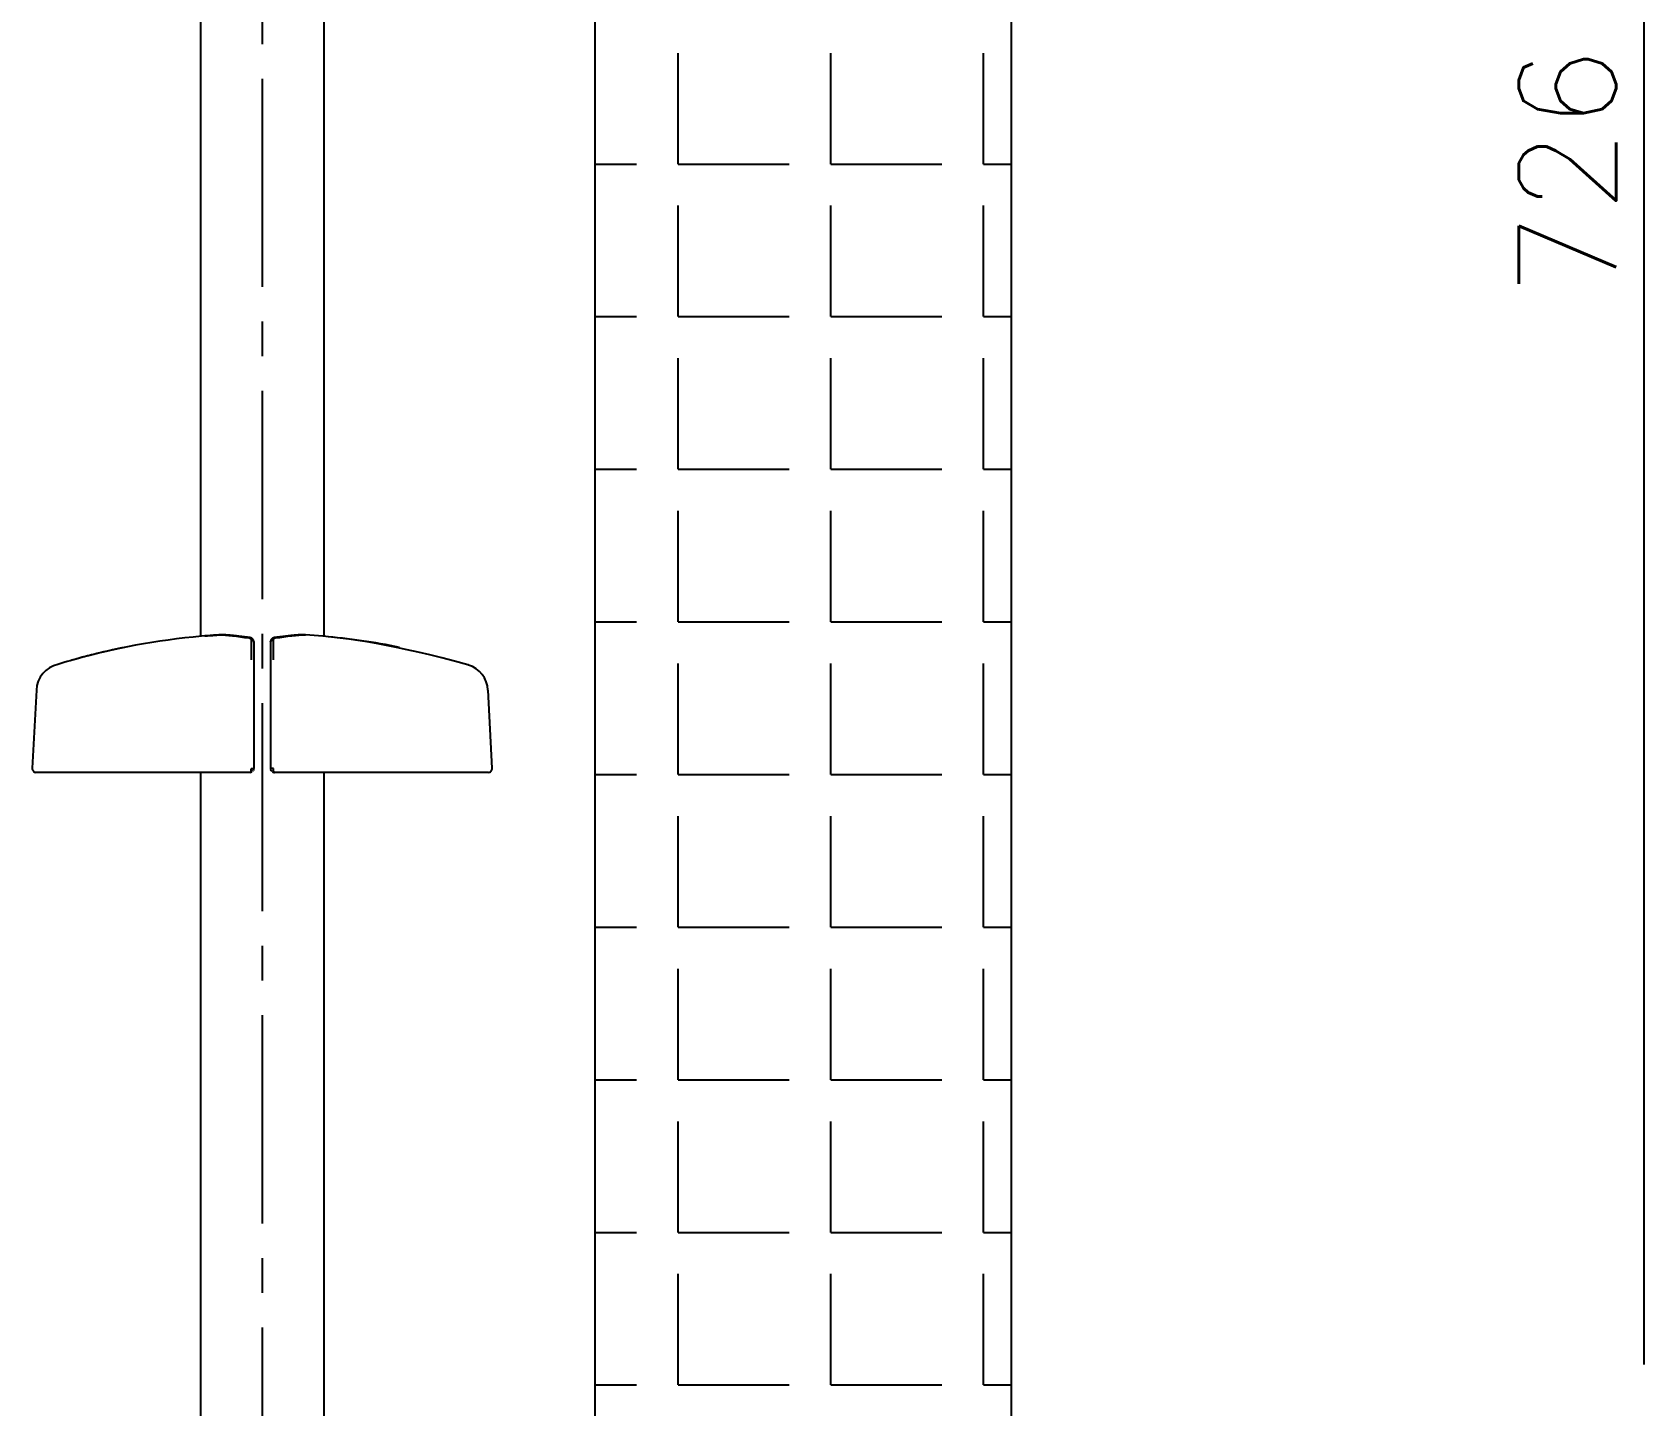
# Model space of a CAD drawing. Header units: millimetres. Extents: x 12827 to 13247, y 6457 to 7051.
# Drawn here: x 13133.1 to 13191.2, y 6618.2 to 6667.7 of the extents above; entities that cross this region are included whole.
import ezdxf

# ---------------------------------------------------------------- set-up
doc = ezdxf.new("R2010")
doc.units = ezdxf.units.MM
doc.header["$LTSCALE"] = 10
doc.linetypes.add('CENTER', pattern=[50.8, 31.75, -6.35, 6.35, -6.35])
doc.linetypes.add('CENTER2', pattern=[1.125, 0.75, -0.125, 0.125, -0.125])
doc.layers.add('1', color=1, linetype='CENTER', lineweight=13)
for name, color, linetype in [('CENTER', 1, 'CENTER2'), ('DWG', 7, 'Continuous'), ('HT', 3, 'Continuous'), ('W', 7, 'Continuous')]:
    doc.layers.add(name, color=color, linetype=linetype)
doc.styles.add('GHS', font='romans.shx', dxfattribs={"height": 3.5, "bigfont": 'ghs.shx'})

# ---------------------------------------------------------------- blocks, each defined once
blk = doc.blocks.new('A$C3FA573A0')
at = {"layer": 'DWG'}
for p, q in [((29.826, 11.954), (29.826, 11.303)), ((30.426, 11.954), (30.426, 11.303)), ((29.826, 11.303), (29.826, 7.401)), ((30.426, 11.303), (30.426, 7.401)), ((21.99, 10.225), (21.842, 7.406)), ((38.41, 7.406), (38.262, 10.225)), ((23.548, 7.258), (21.982, 7.258)), ((29.686, 7.258), (23.548, 7.258)), ((29.723, 7.398), (29.826, 7.398)), ((29.826, 7.401), (29.826, 7.398)), ((30.426, 7.401), (30.426, 7.398)), ((30.529, 7.398), (30.426, 7.398)), ((36.704, 7.258), (30.566, 7.258)), ((38.27, 7.258), (36.704, 7.258))]:
    blk.add_line(p, q, dxfattribs=at)
for centre, radius, start, end in [((30.12, -12.734), 24.992, 93.57377, 94.73346), ((30.214, -13.123), 25.391, 101.44443, 105.58271), ((30.288, -13.436), 25.713, 101.46712, 105.5526), ((30.13, -12.694), 24.953, 78.5676, 84.95114), ((22.991, 10.171), 1.003, 103.03328, 176.90966), ((30.259, -13.217), 25.494, 105.03953, 107.09592), ((30.241, -13.193), 25.466, 103.75427, 105.73013), ((30.022, -12.337), 24.582, 104.50404, 105.03928), ((37.263, 10.173), 1, 3, 72.605), ((21.982, 7.398), 0.14, 177, 270), ((29.686, 7.397), 0.138, 269.75873, 300.54179), ((29.686, 7.398), 0.139, 309.92438, 329.8093), ((29.686, 7.398), 0.14, 329.77458, 0.00044), ((30.566, 7.398), 0.14, 179.99956, 210.22309), ((30.567, 7.399), 0.141, 210.30614, 229.95609), ((38.27, 7.398), 0.14, 270, 3)]:
    blk.add_arc(centre, radius, start, end, dxfattribs=at)
at = {"layer": 'DWG', "extrusion": (0, 0, -1)}
for centre, major_axis, ratio, start_param, end_param in [((29.646, 12.02), (0.009, 0.0996), 0.203824, 5.717551, 6.28333), ((29.726, 11.954), (-0.1, 0), 0.776665, 1.541696, 3.141593), ((30.526, 11.954), (0.1, 0), 0.776707, 3.141593, 4.741405), ((30.605, 12.02), (-0.009, 0.0996), 0.203822, 6.283065, 6.848744)]:
    blk.add_ellipse(centre, major_axis=major_axis, ratio=ratio, start_param=start_param, end_param=end_param, dxfattribs=at)
at = {"layer": 'DWG'}
for points in [[(28.562, 12.209), (26.904, 12.106), (25.341, 11.843), (23.866, 11.462)], [(28.057, 12.173), (28.185, 12.183), (28.356, 12.197), (28.562, 12.209)], [(28.562, 12.209), (28.862, 12.228), (29.233, 12.146), (29.643, 12.105)], [(30.609, 12.105), (31.019, 12.147), (31.39, 12.228), (31.689, 12.209)], [(37.539, 11.134), (34.909, 11.844), (33.346, 12.106), (31.689, 12.209)], [(29.723, 12.032), (29.723, 11.855), (29.723, 11.589), (29.723, 11.308)], [(30.529, 11.308), (30.529, 11.589), (30.529, 11.855), (30.529, 12.032)], [(23.337, 11.319), (23.285, 11.304), (23.257, 11.296), (23.257, 11.296)], [(24.375, 11.588), (24.31, 11.573), (24.247, 11.557), (24.186, 11.543)]]:
    blk.add_open_spline(points, degree=3, dxfattribs=at)
for points, degree, knots in [([(29.655, 12.119), (29.612, 12.123), (29.569, 12.128), (29.527, 12.132), (29.484, 12.137), (29.442, 12.142), (29.4, 12.147), (29.358, 12.152), (29.316, 12.157), (29.275, 12.162), (29.234, 12.168), (29.194, 12.173), (29.153, 12.177), (29.113, 12.182), (29.074, 12.187), (29.034, 12.191), (28.993, 12.195), (28.951, 12.199), (28.911, 12.202), (28.87, 12.205), (28.83, 12.208), (28.79, 12.21), (28.751, 12.212), (28.712, 12.213), (28.674, 12.213), (28.636, 12.212), (28.599, 12.211), (28.562, 12.209)], 1, [0, 0, 0.221768, 0.443536, 0.665303, 0.887071, 1.108839, 1.330607, 1.552374, 1.774142, 1.99591, 2.217678, 2.439445, 2.661213, 2.882981, 3.104749, 3.326516, 3.563977, 3.801438, 4.038899, 4.276361, 4.513822, 4.751283, 4.988744, 5.226205, 5.463666, 5.701127, 5.938588, 6.176049, 6.176049]), ([(31.689, 12.209), (31.657, 12.211), (31.623, 12.212), (31.59, 12.213), (31.555, 12.213), (31.521, 12.212), (31.486, 12.211), (31.45, 12.21), (31.415, 12.208), (31.378, 12.205), (31.342, 12.203), (31.305, 12.2), (31.268, 12.196), (31.231, 12.192), (31.193, 12.188), (31.149, 12.184), (31.105, 12.178), (31.061, 12.173), (31.016, 12.168), (30.97, 12.162), (30.925, 12.156), (30.879, 12.15), (30.832, 12.145), (30.786, 12.139), (30.739, 12.134), (30.691, 12.129), (30.644, 12.124), (30.596, 12.119)], 1, [0, 0, 0.213277, 0.426554, 0.63983, 0.853107, 1.066384, 1.279661, 1.492938, 1.706214, 1.919491, 2.132768, 2.346045, 2.559322, 2.772598, 2.985875, 3.23129, 3.476705, 3.72212, 3.967535, 4.21295, 4.458365, 4.70378, 4.949194, 5.194609, 5.440024, 5.685439, 5.930854, 6.176269, 6.176269]), ([(29.643, 12.105), (29.653, 12.104), (29.663, 12.102), (29.672, 12.099), (29.681, 12.095), (29.688, 12.091), (29.695, 12.087), (29.702, 12.082), (29.708, 12.076), (29.712, 12.069), (29.717, 12.062), (29.72, 12.054), (29.722, 12.045), (29.723, 12.041), (29.723, 12.036), (29.723, 12.032)], 3, [0, 0, 0, 0, 0.19412, 0.19412, 0.19412, 0.392939, 0.392939, 0.392939, 0.611861, 0.611861, 0.611861, 0.870696, 0.870696, 0.870696, 1, 1, 1, 1]), ([(29.826, 11.954), (29.825, 11.966), (29.824, 11.977), (29.822, 11.988), (29.819, 11.999), (29.816, 12.01), (29.811, 12.021), (29.806, 12.031), (29.8, 12.041), (29.793, 12.05), (29.786, 12.059), (29.778, 12.067), (29.77, 12.074), (29.761, 12.081), (29.752, 12.088), (29.743, 12.093), (29.732, 12.099), (29.721, 12.104), (29.71, 12.108), (29.699, 12.111), (29.687, 12.114), (29.677, 12.117), (29.666, 12.118), (29.655, 12.119)], 1, [0, 0, 0.062676, 0.125351, 0.188027, 0.250702, 0.313378, 0.375506, 0.437634, 0.499763, 0.561891, 0.624019, 0.683544, 0.743069, 0.802593, 0.862118, 0.921643, 0.984002, 1.046362, 1.108721, 1.171081, 1.233441, 1.287187, 1.340934, 1.394681, 1.394681]), ([(30.596, 12.119), (30.584, 12.118), (30.571, 12.116), (30.559, 12.113), (30.547, 12.11), (30.536, 12.106), (30.524, 12.101), (30.513, 12.096), (30.503, 12.09), (30.493, 12.083), (30.483, 12.075), (30.474, 12.067), (30.465, 12.058), (30.458, 12.049), (30.451, 12.039), (30.444, 12.028), (30.44, 12.019), (30.436, 12.009), (30.432, 11.998), (30.429, 11.988), (30.428, 11.977), (30.426, 11.966), (30.426, 11.954)], 1, [0, 0, 0.063579, 0.127158, 0.190736, 0.254315, 0.317894, 0.382618, 0.447342, 0.512067, 0.576791, 0.641515, 0.70733, 0.773144, 0.838959, 0.904773, 0.970588, 1.030112, 1.089636, 1.14916, 1.208684, 1.268208, 1.331288, 1.394368, 1.394368]), ([(30.529, 12.032), (30.529, 12.044), (30.531, 12.055), (30.537, 12.065), (30.542, 12.073), (30.548, 12.08), (30.556, 12.086), (30.562, 12.091), (30.57, 12.095), (30.578, 12.098), (30.58, 12.099), (30.583, 12.1), (30.585, 12.1), (30.593, 12.103), (30.6, 12.104), (30.609, 12.105)], 3, [0, 0, 0, 0, 0.345678, 0.345678, 0.345678, 0.600013, 0.600013, 0.600013, 0.793196, 0.793196, 0.793196, 0.847014, 0.847014, 0.847014, 1, 1, 1, 1]), ([(37.562, 11.127), (37.562, 11.127), (37.562, 11.127), (37.561, 11.127), (37.554, 11.13), (37.539, 11.134)], 3, [-0.016196, -0.016196, -0.016196, -0.016196, 0, 0, 1.402062, 1.402062, 1.402062, 1.402062]), ([(29.723, 7.398), (29.723, 7.386), (29.723, 7.374), (29.722, 7.362), (29.721, 7.351), (29.72, 7.34), (29.718, 7.33), (29.716, 7.317), (29.714, 7.305), (29.711, 7.296), (29.707, 7.283), (29.703, 7.273), (29.699, 7.267), (29.695, 7.261), (29.69, 7.259), (29.686, 7.258), (29.686, 7.258), (29.686, 7.258), (29.686, 7.258)], 3, [0, 0, 0, 0, 0.16325, 0.16325, 0.16325, 0.31678, 0.31678, 0.31678, 0.517495, 0.517495, 0.517495, 0.774175, 0.774175, 0.774175, 0.995181, 0.995181, 0.995181, 1, 1, 1, 1]), ([(30.495, 7.278), (30.505, 7.272), (30.516, 7.268), (30.527, 7.264), (30.538, 7.261), (30.545, 7.26), (30.552, 7.259), (30.559, 7.259), (30.566, 7.258)], 1, [0, 0, 0.0591659, 0.1183317, 0.1774976, 0.2366635, 0.2736494, 0.3106354, 0.3480651, 0.3854948, 0.3854948]), ([(30.566, 7.258), (30.566, 7.258), (30.566, 7.258), (30.566, 7.258), (30.561, 7.259), (30.557, 7.261), (30.553, 7.267), (30.549, 7.273), (30.544, 7.283), (30.541, 7.296), (30.538, 7.305), (30.535, 7.317), (30.533, 7.33), (30.532, 7.34), (30.531, 7.351), (30.53, 7.362), (30.529, 7.374), (30.529, 7.386), (30.529, 7.398)], 3, [0, 0, 0, 0, 0.004819, 0.004819, 0.004819, 0.225809, 0.225809, 0.225809, 0.482484, 0.482484, 0.482484, 0.683204, 0.683204, 0.683204, 0.836743, 0.836743, 0.836743, 1, 1, 1, 1])]:
    blk.add_open_spline(points, degree=degree, knots=knots, dxfattribs=at)

msp = doc.modelspace()

# ---------------------------------------------------------------- linework, layer by layer
at = {"layer": '1', "color": 7, "linetype": 'Continuous'}
msp.add_line((13153.41028, 6650.61651), (13153.41028, 6643.89651), dxfattribs=at)
at = {"layer": 'CENTER', "color": 1}
msp.add_line((13141.41028, 6744.76384), (13141.41028, 6582.42501), dxfattribs=at)
at = {"layer": 'DWG', "color": 2}
msp.add_line((13191.18863, 6731.77592), (13191.18863, 6619.67429), dxfattribs=at)
at = {"layer": 'DWG'}
for p, q in [((13139.19028, 6684.74857), (13139.19028, 6645.92103)), ((13139.19028, 6641.01973), (13139.19028, 6600.96359))]:
    msp.add_line(p, q, dxfattribs=at)
at = {"layer": 'HT', "ltscale": 0.5}
for p, q in [((13153.41028, 6489.97523), (13153.41028, 6955.47523)), ((13168.41028, 6483.57523), (13168.41028, 6955.47523)), ((13156.39827, 6662.94264), (13156.39827, 6666.94264)), ((13161.89827, 6662.94264), (13161.89827, 6666.94264)), ((13167.39827, 6662.94264), (13167.39827, 6666.94264)), ((13153.41028, 6662.94264), (13154.89827, 6662.94264)), ((13156.39827, 6662.94264), (13160.39827, 6662.94264)), ((13161.89827, 6662.94264), (13165.89827, 6662.94264)), ((13167.39827, 6662.94264), (13168.41028, 6662.94264)), ((13156.39827, 6657.44264), (13156.39827, 6661.44264)), ((13161.89827, 6657.44264), (13161.89827, 6661.44264)), ((13167.39827, 6657.44264), (13167.39827, 6661.44264)), ((13153.41028, 6657.44264), (13154.89827, 6657.44264)), ((13156.39827, 6657.44264), (13160.39827, 6657.44264)), ((13161.89827, 6657.44264), (13165.89827, 6657.44264)), ((13167.39827, 6657.44264), (13168.41028, 6657.44264)), ((13156.39827, 6651.94264), (13156.39827, 6655.94264)), ((13161.89827, 6651.94264), (13161.89827, 6655.94264)), ((13167.39827, 6651.94264), (13167.39827, 6655.94264)), ((13153.41028, 6651.94264), (13154.89827, 6651.94264)), ((13156.39827, 6651.94264), (13160.39827, 6651.94264)), ((13161.89827, 6651.94264), (13165.89827, 6651.94264)), ((13167.39827, 6651.94264), (13168.41028, 6651.94264)), ((13156.39827, 6646.44264), (13156.39827, 6650.44264)), ((13161.89827, 6646.44264), (13161.89827, 6650.44264)), ((13167.39827, 6646.44264), (13167.39827, 6650.44264)), ((13153.41028, 6646.44264), (13154.89827, 6646.44264)), ((13156.39827, 6646.44264), (13160.39827, 6646.44264)), ((13161.89827, 6646.44264), (13165.89827, 6646.44264)), ((13167.39827, 6646.44264), (13168.41028, 6646.44264)), ((13156.39827, 6640.94264), (13156.39827, 6644.94264)), ((13161.89827, 6640.94264), (13161.89827, 6644.94264)), ((13167.39827, 6640.94264), (13167.39827, 6644.94264)), ((13153.41028, 6640.94264), (13154.89827, 6640.94264)), ((13156.39827, 6640.94264), (13160.39827, 6640.94264)), ((13161.89827, 6640.94264), (13165.89827, 6640.94264)), ((13167.39827, 6640.94264), (13168.41028, 6640.94264)), ((13156.39827, 6635.44264), (13156.39827, 6639.44264)), ((13161.89827, 6635.44264), (13161.89827, 6639.44264)), ((13167.39827, 6635.44264), (13167.39827, 6639.44264)), ((13153.41028, 6635.44264), (13154.89827, 6635.44264)), ((13156.39827, 6635.44264), (13160.39827, 6635.44264)), ((13161.89827, 6635.44264), (13165.89827, 6635.44264)), ((13167.39827, 6635.44264), (13168.41028, 6635.44264)), ((13156.39827, 6629.94264), (13156.39827, 6633.94264)), ((13161.89827, 6629.94264), (13161.89827, 6633.94264)), ((13167.39827, 6629.94264), (13167.39827, 6633.94264)), ((13153.41028, 6629.94264), (13154.89827, 6629.94264)), ((13156.39827, 6629.94264), (13160.39827, 6629.94264)), ((13161.89827, 6629.94264), (13165.89827, 6629.94264)), ((13167.39827, 6629.94264), (13168.41028, 6629.94264)), ((13156.39827, 6624.44264), (13156.39827, 6628.44264)), ((13161.89827, 6624.44264), (13161.89827, 6628.44264)), ((13167.39827, 6624.44264), (13167.39827, 6628.44264)), ((13153.41028, 6624.44264), (13154.89827, 6624.44264)), ((13156.39827, 6624.44264), (13160.39827, 6624.44264)), ((13161.89827, 6624.44264), (13165.89827, 6624.44264)), ((13167.39827, 6624.44264), (13168.41028, 6624.44264)), ((13156.39827, 6618.94264), (13156.39827, 6622.94264)), ((13161.89827, 6618.94264), (13161.89827, 6622.94264)), ((13167.39827, 6618.94264), (13167.39827, 6622.94264)), ((13153.41028, 6618.94264), (13154.89827, 6618.94264)), ((13156.39827, 6618.94264), (13160.39827, 6618.94264)), ((13161.89827, 6618.94264), (13165.89827, 6618.94264)), ((13167.39827, 6618.94264), (13168.41028, 6618.94264))]:
    msp.add_line(p, q, dxfattribs=at)
at = {"layer": 'W'}
for p, q in [((13143.63028, 6679.41777), (13143.63028, 6645.92051)), ((13143.63028, 6641.01973), (13143.63028, 6600.96359))]:
    msp.add_line(p, q, dxfattribs=at)

# ---------------------------------------------------------------- block references
at = {"layer": 'DWG'}
msp.add_blockref('A$C3FA573A0', (13111.28441, 6633.76132), dxfattribs=at)

# ---------------------------------------------------------------- texts
at = {"layer": 'DWG', "color": 2, "insert": (13188.43863, 6662.66989), "char_height": 3.5, "attachment_point": 5, "rotation": 90, "style": 'GHS'}
msp.add_mtext('726', dxfattribs=at)

doc.saveas('drawing.dxf')
